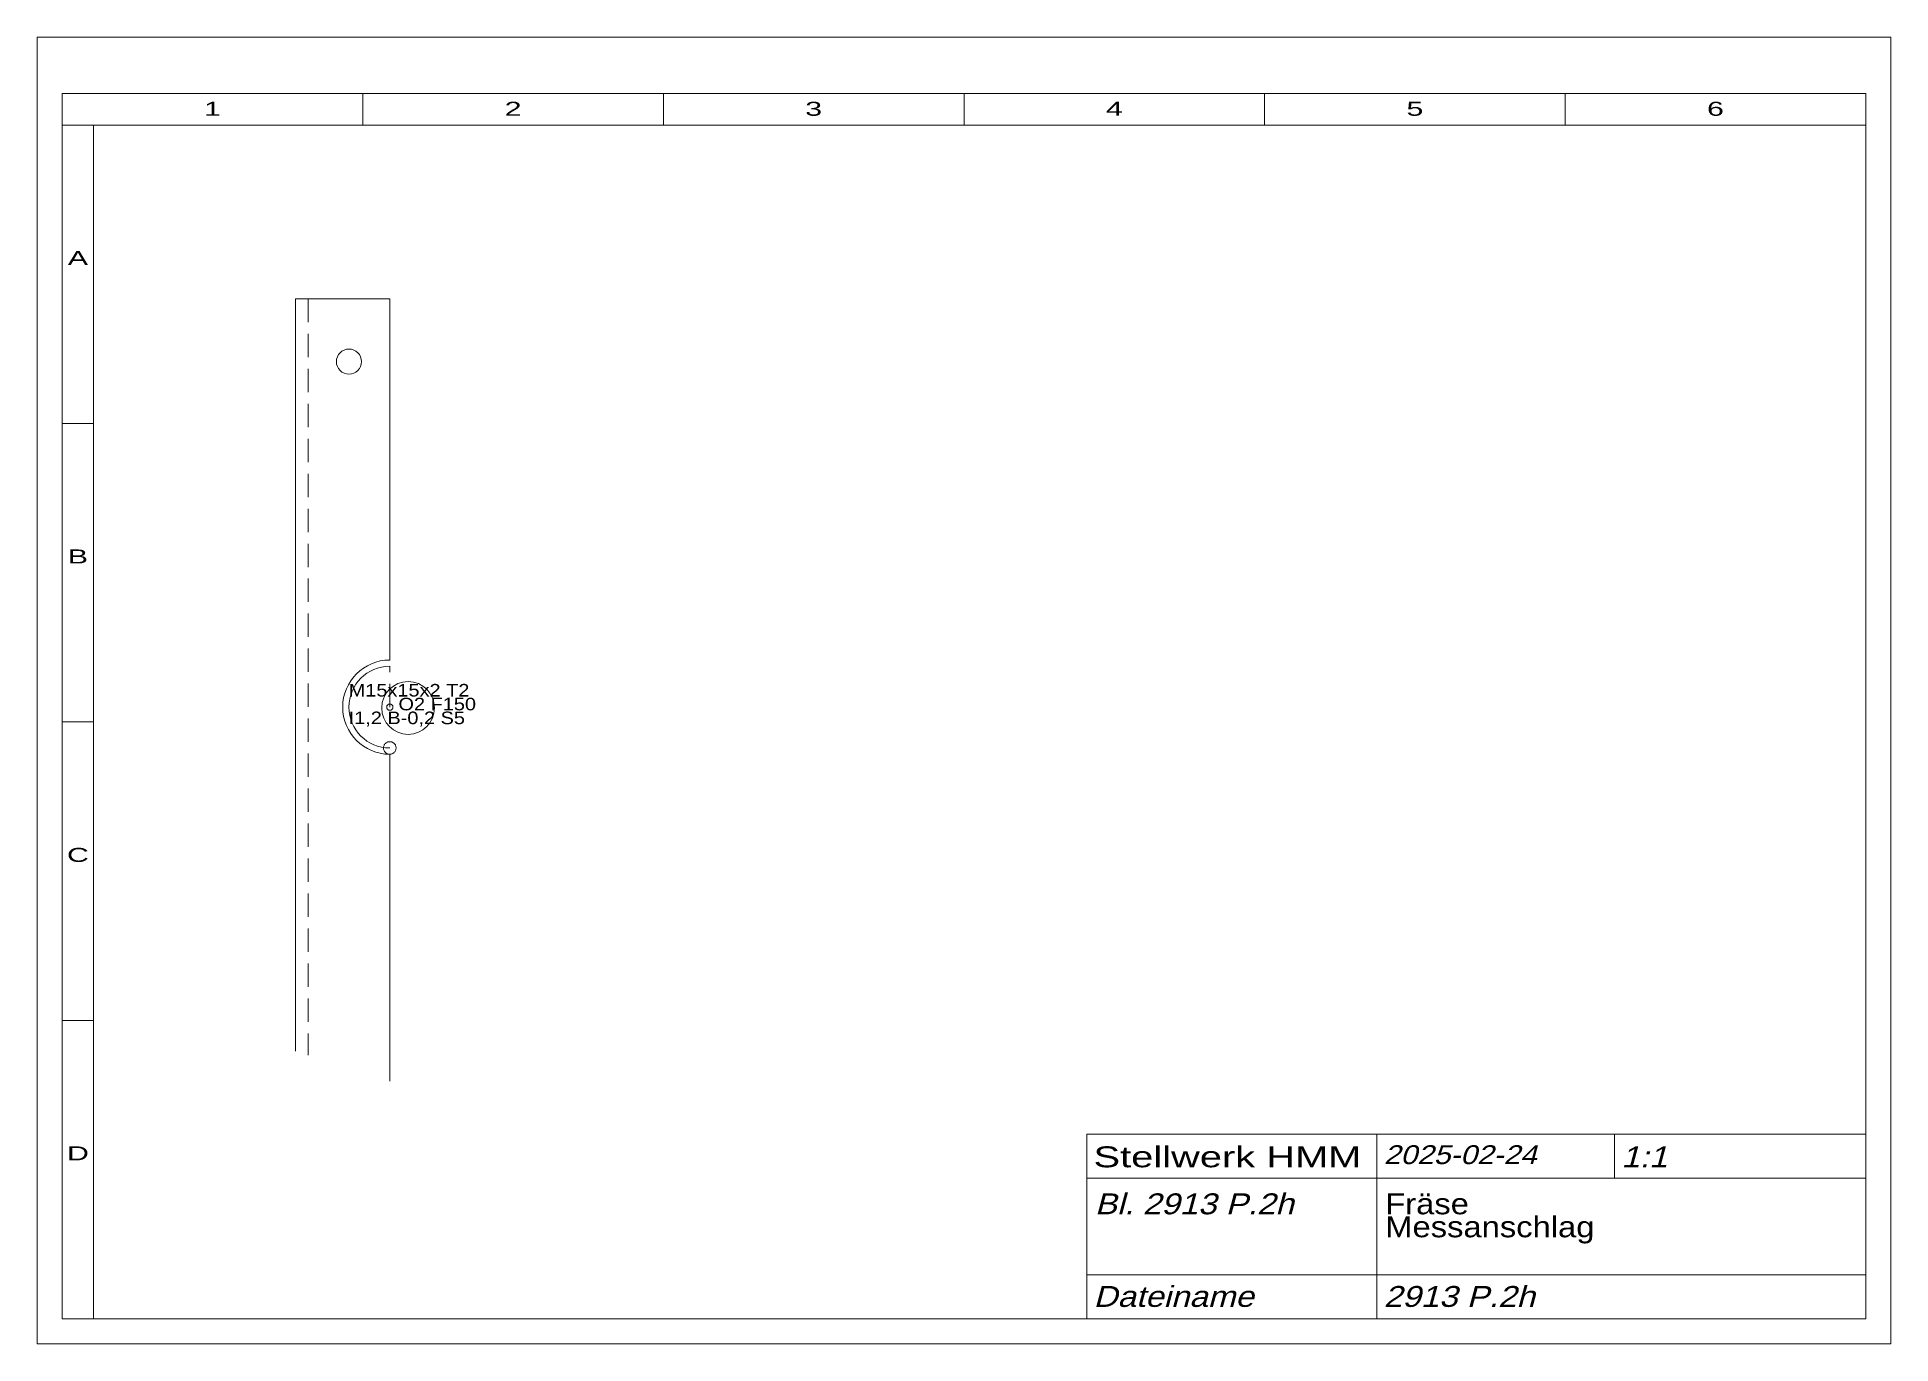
# Model space of a CAD drawing. Extents: x 1 to 296, y 1 to 209.
import ezdxf
from ezdxf.enums import TextEntityAlignment as Align

# ---------------------------------------------------------------- set-up
doc = ezdxf.new("R2010")
doc.units = 0
doc.header["$LTSCALE"] = 7.425
doc.linetypes.add('DASHED', pattern=[0.75, 0.5, -0.25])
doc.linetypes.add('PHANTOM', pattern=[2.5, 1.25, -0.25, 0.25, -0.25, 0.25, -0.25])
for name, color, linetype, lineweight in [('2913_1 AUFSPANNPLATTE', 7, 'CONTINUOUS', 18), ('2913_2P', 230, 'CONTINUOUS', 18), ('_TEMP', 7, 'CONTINUOUS', 50), ('BESCHRIFTUNG', 7, 'CONTINUOUS', 25), ('HILFSLINIEN', 3, 'CONTINUOUS', 0), ('STANDARD', 7, 'CONTINUOUS', 0)]:
    doc.layers.add(name, color=color, linetype=linetype, lineweight=lineweight)
doc.styles.add('Arial', font='arial.ttf')

msp = doc.modelspace()

# ---------------------------------------------------------------- linework, layer by layer
at = {"layer": '2913_1 AUFSPANNPLATTE'}
for p, q in [((42.13, 167.35), (42.13, 47.61)), ((42.13, 167.35), (57.13, 167.35)), ((57.13, 167.35), (57.13, 109.85)), ((57.13, 94.85), (57.13, 42.84))]:
    msp.add_line(p, q, dxfattribs=at)
at = {"layer": '2913_1 AUFSPANNPLATTE', "linetype": 'DASHED'}
msp.add_line((44.13, 167.35), (44.13, 46.98), dxfattribs=at)
at = {"layer": '2913_1 AUFSPANNPLATTE'}
msp.add_circle((50.63, 157.35), 2, dxfattribs=at)
msp.add_arc((57.13, 102.35), 7.5, 90, 270, dxfattribs=at)
at = {"layer": '2913_2P', "linetype": 'DASHED'}
msp.add_line((57.13, 102.35), (57.13, 108.85), dxfattribs=at)
at = {"layer": '2913_2P', "linetype": 'PHANTOM'}
for centre, radius in [((57.13, 102.35), 0.5), ((57.13, 95.85), 1)]:
    msp.add_circle(centre, radius, dxfattribs=at)
at = {"layer": '2913_2P'}
msp.add_arc((57.13, 102.35), 6.5, 90, 270, dxfattribs=at)
at = {"layer": '_TEMP', "lineweight": 0}
for p, q in [((168.02, 34.4), (291.91, 34.4)), ((168.02, 34.4), (168.02, 5)), ((214.22, 34.4), (214.22, 5)), ((252.02, 34.4), (252.02, 27.4)), ((168.02, 27.4), (291.91, 27.4)), ((168.02, 12), (291.91, 12))]:
    msp.add_line(p, q, dxfattribs=at)
at = {"layer": 'HILFSLINIEN'}
msp.add_circle((60.04, 102.22), 4.2, dxfattribs=at)
at = {"layer": 'STANDARD'}
for p, q in [((296, 209), (1, 209)), ((1, 209), (1, 1)), ((296, 1), (296, 209)), ((292, 200), (5, 200)), ((5, 200), (5, 195)), ((52.83, 200), (52.83, 195)), ((100.67, 200), (100.67, 195)), ((148.5, 200), (148.5, 195)), ((196.33, 200), (196.33, 195)), ((244.17, 200), (244.17, 195)), ((292, 200), (292, 195)), ((5, 195), (5, 5)), ((10, 195), (5, 195)), ((10, 195), (10, 5)), ((292, 195), (10, 195)), ((292, 5), (292, 195)), ((5, 147.5), (10, 147.5)), ((5, 100), (10, 100)), ((5, 52.5), (10, 52.5)), ((5, 5), (10, 5)), ((10, 5), (292, 5)), ((1, 1), (296, 1))]:
    msp.add_line(p, q, dxfattribs=at)

# ---------------------------------------------------------------- texts
at = {"layer": '2913_2P', "insert": (50.58, 99.27), "char_height": 2, "attachment_point": 7, "line_spacing_factor": 0.66, "style": 'Arial'}
msp.add_mtext('\\W1.135088;M15x15x2 T2  \\P         O2 F150 \\PI1,2 B-0,2 S5', dxfattribs=at)
at = {"layer": 'BESCHRIFTUNG', "style": 'Arial', "width": 1.365378}
msp.add_text('Stellwerk HMM', height=3.325, dxfattribs=at).set_placement((169.11, 32.44), align=Align.TOP_LEFT)
at = {"layer": 'BESCHRIFTUNG', "style": 'Arial', "oblique": 15}
for s, height, width, p in [('2025-02-24', 3, 1.135137, (215.31, 32.62)), ('1:1', 3.325, 1.134865, (253.11, 32.44)), ('Bl. 2913 P.2h', 3.325, 1.134924, (169.33, 24.96)), ('Dateiname', 3.325, 1.135074, (169.11, 10.22)), ('2913 P.2h', 3.325, 1.135102, (215.31, 10.22))]:
    msp.add_text(s, height=height, dxfattribs=dict(at, width=width)).set_placement(p, align=Align.TOP_LEFT)
at = {"layer": 'BESCHRIFTUNG', "insert": (215.53, 24.96), "char_height": 3.325, "attachment_point": 1, "line_spacing_factor": 0.66, "style": 'Arial'}
msp.add_mtext('\\W1.121577;Fräse\\PMessanschlag', dxfattribs=at)
at = {"layer": 'STANDARD', "style": 'Arial'}
for s, width, p in [('1', 1.547923, (28.92, 196.47)), ('2', 1.547922, (76.75, 196.47)), ('3', 1.547923, (124.58, 196.47)), ('4', 1.547923, (172.42, 196.47)), ('5', 1.547922, (220.25, 196.47)), ('6', 1.547923, (268.08, 196.47)), ('A', 1.547987, (7.5, 172.72)), ('B', 1.547987, (7.5, 125.22)), ('C', 1.548103, (7.5, 77.72)), ('D', 1.548104, (7.5, 30.22))]:
    msp.add_text(s, height=2.23, dxfattribs=dict(at, width=width)).set_placement(p, align=Align.CENTER)

doc.saveas('drawing.dxf')
